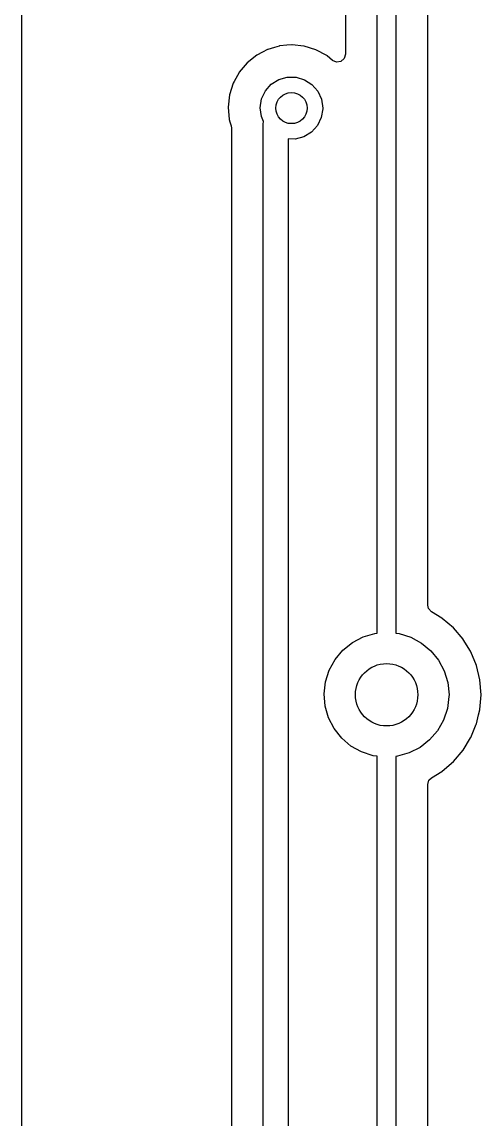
# Model space of a CAD drawing. Extents: x 84 to 124, y -235 to -33.
# Drawn here: x 84.33 to 91.68, y -87.45 to -69.88 of the extents above; entities that cross this region are included whole.
import ezdxf

# ---------------------------------------------------------------- set-up
doc = ezdxf.new("R2010")
doc.units = 0
doc.layers.add('BLACK', color=7, linetype='CONTINUOUS')

msp = doc.modelspace()

# ---------------------------------------------------------------- linework, layer by layer
at = {"layer": 'BLACK', "linetype": 'CONTINUOUS'}
for p, q in [((84.3285, -234.96), (84.3285, -33.0295)), ((89.5115, -53.006), (89.5115, -70.3963)), ((90.02, -79.6693), (90.02, -52.969)), ((90.32, -53.0311), (90.32, -79.6701)), ((90.8285, -79.2188), (90.8285, -53.2939)), ((88.3755, -70.2853), (88.2664, -70.3174)), ((88.4502, -70.2633), (88.3755, -70.2853)), ((88.4561, -70.2616), (88.4502, -70.2633)), ((88.4502, -70.2633), (88.4502, -70.2633)), ((88.4622, -70.261), (88.4561, -70.2616)), ((88.4623, -70.261), (88.4622, -70.261)), ((88.5706, -70.2512), (88.4623, -70.261)), ((88.6531, -70.2436), (88.5706, -70.2512)), ((88.6592, -70.2443), (88.6531, -70.2436)), ((88.8436, -70.2637), (88.6592, -70.2443)), ((88.6592, -70.2443), (88.6592, -70.2443)), ((88.8498, -70.2643), (88.8436, -70.2637)), ((88.8436, -70.2637), (88.8436, -70.2637)), ((89.0387, -70.3228), (88.8498, -70.2643)), ((88.0911, -70.409), (87.937, -70.533)), ((88.1824, -70.3613), (88.0911, -70.409)), ((88.2609, -70.3203), (88.1824, -70.3613)), ((88.2664, -70.3174), (88.2609, -70.3203)), ((88.2609, -70.3203), (88.2609, -70.3203)), ((89.2127, -70.4169), (89.0387, -70.3228)), ((89.2174, -70.4208), (89.2127, -70.4169)), ((89.3052, -70.4934), (89.2174, -70.4208)), ((89.2174, -70.4208), (89.2174, -70.4208)), ((89.4915, -70.4644), (89.4378, -70.5109)), ((89.5115, -70.3963), (89.4915, -70.4644)), ((87.937, -70.533), (87.8098, -70.6845)), ((89.3676, -70.521), (89.3052, -70.4934)), ((89.4378, -70.5109), (89.3676, -70.521)), ((87.8069, -70.6899), (87.7281, -70.8332)), ((87.8098, -70.6845), (87.8069, -70.6899)), ((87.8069, -70.6899), (87.8069, -70.6899)), ((88.3219, -70.8762), (88.4418, -70.8006)), ((88.4418, -70.8006), (88.5781, -70.7616)), ((88.5781, -70.7616), (88.7199, -70.7625)), ((88.7199, -70.7625), (88.8557, -70.8031)), ((88.8557, -70.8031), (88.9747, -70.8802)), ((87.7146, -70.8578), (87.6548, -71.0463)), ((87.7281, -70.8332), (87.7146, -70.8578)), ((88.1678, -71.1108), (88.2281, -70.9825)), ((88.2281, -70.9825), (88.3219, -70.8762)), ((88.9747, -70.8802), (89.0672, -70.9876)), ((89.0672, -70.9876), (89.1259, -71.1167)), ((87.6548, -71.0463), (87.6327, -71.2429)), ((88.146, -71.2509), (88.1678, -71.1108)), ((89.1259, -71.1167), (89.146, -71.257)), ((87.6327, -71.2429), (87.6332, -71.249)), ((87.6332, -71.249), (87.6435, -71.3715)), ((88.1644, -71.3915), (88.146, -71.2509)), ((89.1459, -71.2692), (89.1223, -71.409)), ((89.146, -71.257), (89.1459, -71.2692)), ((87.6435, -71.3715), (87.6493, -71.4399)), ((87.6493, -71.4399), (87.6603, -71.4784)), ((87.6603, -71.4784), (87.6786, -71.5423)), ((88.2001, -71.4726), (88.1644, -71.3915)), ((88.192, -71.5107), (88.1995, -71.4781)), ((88.192, -89.652), (88.192, -71.5107)), ((88.1995, -71.4781), (88.2001, -71.4726)), ((89.1223, -71.409), (89.0605, -71.5366)), ((87.6786, -71.5423), (87.6835, -71.577)), ((87.6835, -71.577), (87.6835, -89.6231)), ((88.9654, -71.6417), (88.8446, -71.7159)), ((89.0605, -71.5366), (88.9654, -71.6417)), ((88.7078, -71.7532), (88.592, -71.751)), ((88.592, -71.751), (88.592, -89.5692)), ((88.8446, -71.7159), (88.7078, -71.7532)), ((90.841, -79.2735), (90.8285, -79.2188)), ((90.8887, -79.3262), (90.841, -79.2735)), ((91.0552, -79.4282), (90.8887, -79.3262)), ((91.0594, -79.4308), (91.0552, -79.4282)), ((91.0552, -79.4282), (91.0552, -79.4282)), ((91.24, -79.585), (91.0594, -79.4308)), ((91.3942, -79.7656), (91.24, -79.585)), ((89.6224, -79.8182), (89.7954, -79.7278)), ((89.7954, -79.7278), (89.9826, -79.6727)), ((89.9826, -79.6727), (90.02, -79.6693)), ((90.32, -79.6701), (90.3711, -79.6754)), ((90.3711, -79.6754), (90.5575, -79.7331)), ((90.5575, -79.7331), (90.7292, -79.826)), ((91.3968, -79.7698), (91.3942, -79.7656)), ((91.5118, -79.9575), (91.3968, -79.7698)), ((91.3968, -79.7698), (91.3968, -79.7698)), ((89.3449, -80.09), (89.4703, -79.9405)), ((89.4703, -79.9405), (89.6224, -79.8182)), ((90.7292, -79.826), (90.8796, -79.9504)), ((90.8796, -79.9504), (91.0029, -80.1016)), ((91.5182, -79.968), (91.5118, -79.9575)), ((89.2509, -80.2611), (89.3449, -80.09)), ((91.0029, -80.1016), (91.0945, -80.2739)), ((91.6091, -80.1874), (91.5182, -79.968)), ((89.1919, -80.4471), (89.2509, -80.2611)), ((91.0945, -80.2739), (91.151, -80.4608)), ((91.6645, -80.4183), (91.6091, -80.1874)), ((89.1701, -80.641), (89.1919, -80.4471)), ((91.151, -80.4608), (91.17, -80.655)), ((91.6832, -80.655), (91.6645, -80.4183)), ((89.1864, -80.8355), (89.1701, -80.641)), ((91.17, -80.655), (91.1696, -80.6829)), ((91.6645, -80.8917), (91.6832, -80.655)), ((89.2402, -81.0231), (89.1864, -80.8355)), ((91.1696, -80.6829), (91.1451, -80.8765)), ((91.1451, -80.8765), (91.0835, -81.0617)), ((91.6091, -81.1226), (91.6447, -80.9742)), ((91.6447, -80.9742), (91.6634, -80.8965)), ((91.6634, -80.8965), (91.6645, -80.8917)), ((91.6634, -80.8965), (91.6634, -80.8965)), ((89.3294, -81.1967), (89.2402, -81.0231)), ((91.0835, -81.0617), (90.9871, -81.2314)), ((91.5204, -81.3367), (91.6072, -81.1272)), ((91.6072, -81.1272), (91.6091, -81.1226)), ((91.6072, -81.1272), (91.6072, -81.1272)), ((89.4507, -81.3497), (89.3294, -81.1967)), ((89.5993, -81.4761), (89.4507, -81.3497)), ((90.9871, -81.2314), (90.8596, -81.3792)), ((91.3968, -81.5402), (91.5157, -81.3462)), ((91.5157, -81.3462), (91.5182, -81.342)), ((91.5182, -81.342), (91.5204, -81.3367)), ((89.7697, -81.5714), (89.5993, -81.4761)), ((90.7058, -81.4993), (90.5316, -81.5873)), ((90.8596, -81.3792), (90.7058, -81.4993)), ((91.3942, -81.5444), (91.3968, -81.5402)), ((91.3968, -81.5402), (91.3968, -81.5402)), ((89.9553, -81.6317), (89.7697, -81.5714)), ((90.02, -81.6394), (89.9553, -81.6317)), ((90.02, -88.529), (90.02, -81.6394)), ((90.3436, -81.6398), (90.32, -81.6416)), ((90.32, -81.6416), (90.32, -88.4669)), ((90.5316, -81.5873), (90.3436, -81.6398)), ((91.24, -81.725), (91.3942, -81.5444)), ((90.8887, -81.9838), (91.0552, -81.8818)), ((91.0552, -81.8818), (91.0594, -81.8792)), ((91.0552, -81.8818), (91.0552, -81.8818)), ((91.0594, -81.8792), (91.24, -81.725)), ((90.8285, -82.0912), (90.8485, -82.0231)), ((90.8485, -82.0231), (90.8887, -81.9838)), ((90.8285, -88.204), (90.8285, -82.0912))]:
    msp.add_line(p, q, dxfattribs=at)
at = {"layer": 'BLACK'}
for centre, radius in [((88.646, -71.257), 0.25), ((90.17, -80.655), 0.5)]:
    msp.add_circle(centre, radius, dxfattribs=at)

doc.saveas('drawing.dxf')
